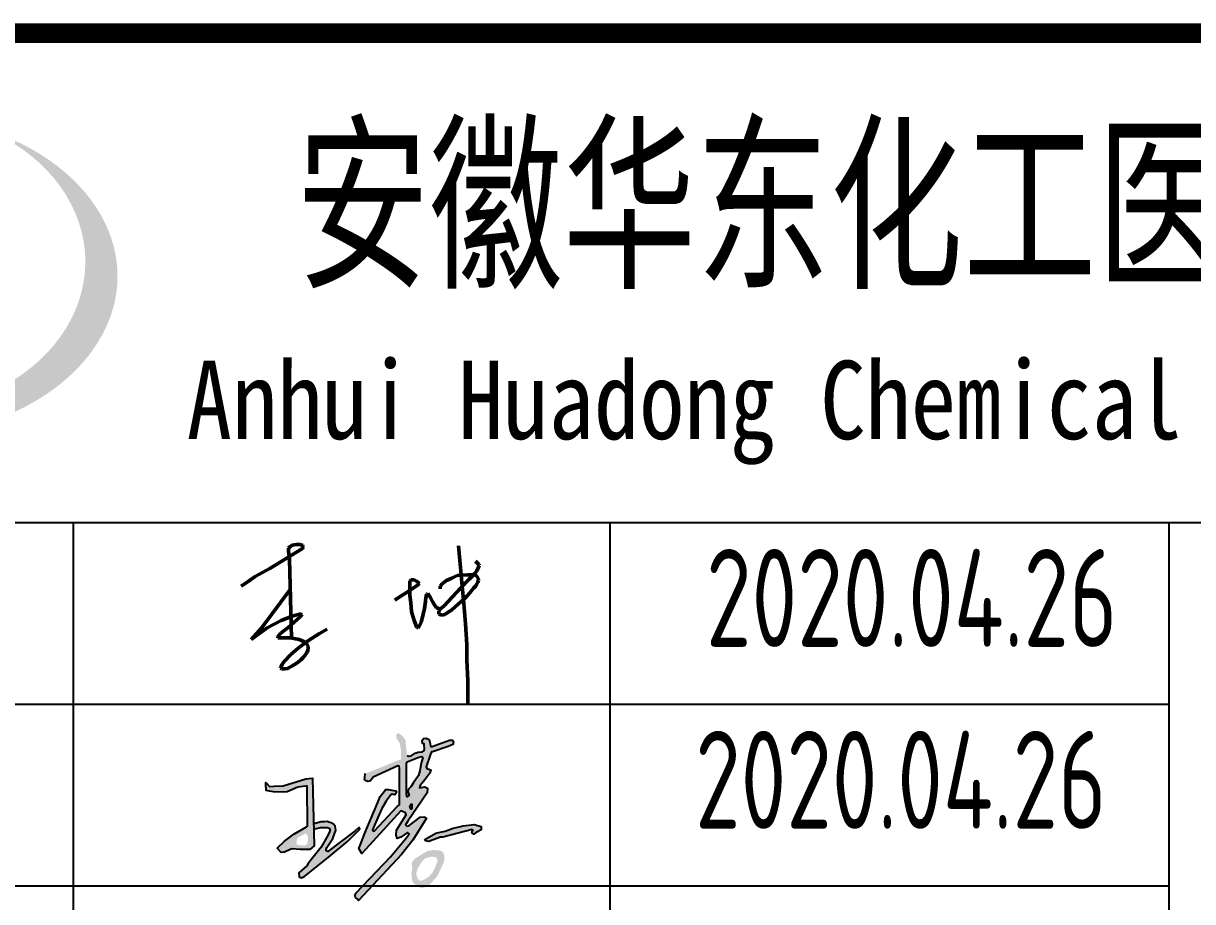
# Model space of a CAD drawing. Extents: x 6250600 to 6678662, y -692028 to -290561.
# Drawn here: x 6297221 to 6301404, y -321263 to -318121 of the extents above; entities that cross this region are included whole.
import ezdxf
from ezdxf.enums import TextEntityAlignment as Align

# ---------------------------------------------------------------- set-up
doc = ezdxf.new("R2010")
doc.units = 0
doc.header["$LTSCALE"] = 1000
doc.header["$MEASUREMENT"] = 0
doc.linetypes.add('2', pattern=[18.5, 12, -3, 0.5, -3])
doc.layers.get('0').update_dxf_attribs({"linetype": 'CONTINUOUS'})
doc.styles.add('sceie', font='sceie.shx', dxfattribs={"width": 0.7, "bigfont": 'sceic.shx'})
doc.styles.add('宋体', font='', dxfattribs={"width": 0.7})
doc.styles.get('宋体').set_extended_font_data('SimSun')

# ---------------------------------------------------------------- blocks, each defined once
blk = doc.blocks.new('qm')
h = blk.add_hatch(color=256)
h.dxf.hatch_style = 1
h.paths.add_polyline_path([(-943313.2, -985271.5), (-943337.8, -985273.5), (-943418.6, -985299.1), (-943450.7, -985300.6), (-943467.4, -985301.3), (-943478.8, -985288.1), (-943480.5, -985287.4), (-943480.4, -985290.6), (-943479.6, -985315.4), (-943467.1, -985318.2), (-943453, -985320), (-943420.5, -985321.1), (-943404.6, -985320), (-943366.5, -985303.9), (-943338.2, -985299.8), (-943333, -985300.4), (-943331, -985443.2), (-943334.5, -985445.6), (-943380.4, -985472.1), (-943413.7, -985496.5), (-943440.2, -985522.3), (-943425.6, -985537.4), (-943414.2, -985536.6), (-943393.8, -985526.5), (-943386.4, -985523.9), (-943358.1, -985527.1), (-943322.9, -985527.1), (-943307, -985513.2)])
h.paths.add_polyline_path([(-943338.7, -985469.2), (-943333.4, -985472.5), (-943330.2, -985480.4), (-943329.3, -985492.8), (-943332.3, -985507.2), (-943342.9, -985512.5), (-943366.4, -985510.4), (-943371.7, -985505.3), (-943369.9, -985495.7), (-943368.5, -985487.8), (-943365.2, -985481.9), (-943358.6, -985480.9), (-943347.3, -985474.2)], flags=16)
h.paths.add_polyline_path([(-943232.9, -985443.8), (-943238.1, -985435.6), (-943247.1, -985431.3), (-943251.5, -985430.5), (-943260.7, -985426.6), (-943269.6, -985427.2), (-943282.7, -985428.1), (-943296.1, -985431.7), (-943309, -985435.2), (-943308.5, -985454), (-943285.2, -985448.3), (-943270, -985448.3), (-943261.4, -985448.3), (-943253.7, -985451), (-943250.5, -985456.9), (-943253.7, -985467.6), (-943262.3, -985482.7), (-943282.1, -985517.8), (-943316, -985560.6), (-943328.5, -985576.4), (-943333.2, -985585.6), (-943362.9, -985610.4), (-943361.1, -985624.5), (-943353, -985628.5), (-943340.6, -985622.1), (-943257.7, -985554.9), (-943186.8, -985497.4), (-943143.7, -985454.5), (-943147.7, -985447.6), (-943161.1, -985459.4), (-943259.1, -985533.8), (-943264, -985532), (-943264.1, -985526.3), (-943262.1, -985519.7), (-943241, -985486.8), (-943235.1, -985471.1), (-943229.9, -985457)])
h.paths.add_polyline_path([(-942891.5, -985185.8), (-942887.8, -985177.6), (-942884.1, -985177.9), (-942827.9, -985158.2), (-942811.7, -985151.2), (-942808.9, -985142.4), (-942813.1, -985135.4), (-942823, -985135.8), (-942888.7, -985159.7), (-942891.8, -985157.2), (-942892, -985147.3), (-942896.3, -985133.5), (-942907.3, -985128.8), (-942916.3, -985129.7), (-942920.6, -985137.2), (-942920.2, -985147.9), (-942914.1, -985148.7), (-942913.8, -985152.5), (-942912.5, -985166.6), (-942914.4, -985172.5), (-942921.9, -985177.6), (-942935.4, -985178.2), (-942945.7, -985182.3), (-942960.2, -985191.2), (-942969.8, -985192.3), (-942974.9, -985190.3), (-942979.3, -985153.5), (-942980.5, -985136.8), (-942986.9, -985125.9), (-942995.5, -985118.1), (-943002, -985112.2), (-943007.6, -985110.6), (-943011.5, -985112.8), (-943014.3, -985118.6), (-943013.3, -985128.6), (-943009, -985135.1), (-943003.6, -985143.3), (-943001.1, -985147.8), (-942996.6, -985173), (-942997.4, -985204), (-943002, -985205.9), (-943124.9, -985255.3), (-943125.6, -985269.1), (-943127.7, -985276.6), (-943121.8, -985281.5), (-943115, -985284), (-943106, -985281.6), (-943101.8, -985276.1), (-943095.8, -985268.3), (-943008.7, -985227.6), (-943003.7, -985228.1), (-943002, -985235.2), (-943001.6, -985367.1), (-943009.3, -985372.3), (-943091.8, -985459.8), (-943096.5, -985461), (-943098.9, -985456.5), (-943091.3, -985439.3), (-943079.6, -985412.5), (-943065.4, -985380.2), (-943049.6, -985353.4), (-943033.5, -985331.3), (-943028.4, -985328.6), (-943019, -985330.6), (-943012.6, -985322.5), (-943014.7, -985316.3), (-943029.8, -985313.9), (-943042.1, -985311.9), (-943051.7, -985311.6), (-943057.6, -985319.3), (-943071.1, -985336.9), (-943080.3, -985360.4), (-943126, -985468.1), (-943141.5, -985508.4), (-943148, -985522.9), (-943137.2, -985540.9), (-943122.9, -985525.4), (-943098, -985498.3), (-942997.1, -985388.5), (-942991.6, -985390.8), (-942980.5, -985395.4), (-942978.2, -985403.1), (-943013.1, -985457.6), (-943013.7, -985475.8), (-943010.8, -985486.8), (-942996.9, -985483), (-942973.2, -985466.3), (-942967, -985470.1), (-942974.4, -985481.1), (-943034, -985552.8), (-943156.8, -985682.1), (-943161.5, -985688.6), (-943159.8, -985698.1), (-943154, -985703.5), (-943148.4, -985708.8), (-942995, -985544.7), (-942954.4, -985493.4), (-942905.3, -985415.1), (-942913.7, -985410.1), (-942928.5, -985411.2), (-942968.7, -985441.6), (-942975.5, -985443.7), (-942981.1, -985438.2), (-942971.8, -985425.3), (-942903.5, -985324.1), (-942901.7, -985307.2), (-942911.6, -985303), (-942930.2, -985306.6), (-942928.8, -985297.7), (-942912.1, -985277.5), (-942894, -985254), (-942889.6, -985241.8), (-942904.9, -985236.7), (-942906.5, -985231.6)])
h.paths.add_polyline_path([(-942974.2, -985213.4), (-942933, -985196.5), (-942922, -985193.5), (-942918.7, -985197.7), (-942924.1, -985218.2), (-942929, -985245.5), (-942934.2, -985262.4), (-942952.9, -985289.1), (-942962.1, -985302.3), (-942970.5, -985310.6), (-942972.4, -985320.8), (-942967.6, -985332.6), (-942974.4, -985338), (-942977, -985329.7), (-942977.6, -985313.6), (-942977.2, -985216.6)], flags=16)
h.paths.add_polyline_path([(-942961.9, -985364.8), (-942957.2, -985365.5), (-942957.3, -985371.2), (-942957.4, -985377.8), (-942959.4, -985381.6), (-942963, -985381.7), (-942966.7, -985374.6)], flags=16)
h.paths.add_polyline_path([(-942742.1, -985455.2), (-942738, -985457.4), (-942740.5, -985459.7), (-942742.9, -985467.1), (-942736.7, -985471.3), (-942730.1, -985467.7), (-942722.5, -985463.4), (-942710.5, -985456.8), (-942710.2, -985444.9), (-942726.6, -985439.7), (-942735.6, -985436.9), (-942774.5, -985442.4), (-942788.7, -985445.6), (-942810.4, -985450.5), (-942839.1, -985461.4), (-942856.3, -985464.8), (-942872.1, -985467.9), (-942912.5, -985490.8), (-942909.6, -985495.9), (-942897.4, -985498), (-942881.4, -985491.9), (-942865.4, -985485.8), (-942856.2, -985482.4), (-942847.1, -985482.7)])
h.paths.add_polyline_path([(-942841, -985551.7), (-942847.2, -985535.3), (-942858.9, -985530.2), (-942880.9, -985528.7), (-942901.9, -985531.8), (-942913.7, -985538.9), (-942930.3, -985549), (-942946.5, -985558.9), (-942958, -985573.3), (-942956.7, -985594.6), (-942959.6, -985613.1), (-942956.1, -985642.6), (-942937.7, -985660.5), (-942918.8, -985665.1), (-942895.3, -985653.4), (-942867.1, -985622.7), (-942856.4, -985599.7), (-942843, -985571)], flags=17)
h.paths.add_polyline_path([(-942865.5, -985563.8), (-942868.4, -985572.8), (-942873.4, -985588.3), (-942883.8, -985608.7), (-942896.3, -985622.8), (-942908.8, -985632.1), (-942922.3, -985637.9), (-942931.6, -985638.5), (-942939, -985626.7), (-942942.5, -985613.2), (-942938, -985596.2), (-942929.4, -985582.4), (-942920, -985567.5), (-942909.2, -985557.4), (-942904.7, -985556.1), (-942884.8, -985552.3), (-942871, -985555.2)], flags=16)
at = {"lineweight": 50}
for p, q in [((-943465.8, -984521.4), (-943349.4, -984450.5)), ((-943396.1, -984445.4), (-943398.8, -984448.7)), ((-943398.8, -984448.7), (-943398.8, -984459)), ((-943386.4, -984438.4), (-943396.1, -984445.4)), ((-943370.6, -984436), (-943386.4, -984438.4)), ((-943358.3, -984436), (-943370.6, -984436)), ((-943347.6, -984439), (-943358.3, -984436)), ((-943349.4, -984450.5), (-943345.2, -984444.2)), ((-943345.2, -984444.2), (-943347.6, -984439)), ((-942790.9, -984440.7), (-942784.5, -984517.7)), ((-943398.8, -984459), (-943396.1, -984488.1)), ((-943396.1, -984488.1), (-943388.7, -984770.8)), ((-942718.3, -984507.7), (-942730.2, -984494.8)), ((-943518.6, -984549.7), (-943465.8, -984521.4)), ((-942784.5, -984517.7), (-942777.6, -984585.2)), ((-942732.9, -984539.7), (-942725.5, -984529.5)), ((-942725.5, -984529.5), (-942719.1, -984516.7)), ((-942719.1, -984516.7), (-942717.3, -984511)), ((-942717.3, -984511), (-942718.3, -984507.7)), ((-943568.4, -984584.4), (-943547.1, -984570.6)), ((-943547.1, -984570.6), (-943518.6, -984549.7)), ((-942960.5, -984562), (-942964.8, -984565.1)), ((-942964.8, -984565.1), (-942964.8, -984617.8)), ((-942950, -984562), (-942960.5, -984562)), ((-942941.4, -984566.4), (-942950, -984562)), ((-942930.9, -984574.6), (-942941.4, -984566.4)), ((-942938.6, -984581.8), (-942930.9, -984574.6)), ((-942856.4, -984584.4), (-942848.4, -984575.4)), ((-942848.4, -984575.4), (-942834.4, -984564.4)), ((-942834.4, -984564.4), (-942815.2, -984555.8)), ((-942815.2, -984555.8), (-942795.5, -984547)), ((-942795.5, -984547), (-942776.7, -984545.2)), ((-942783, -984590.7), (-942752.8, -984559.9)), ((-942776.7, -984545.2), (-942759.3, -984544.3)), ((-942759.3, -984544.3), (-942749.6, -984544.3)), ((-942752.8, -984559.9), (-942732.9, -984539.7)), ((-942749.6, -984544.3), (-942735.7, -984544.7)), ((-942735.7, -984544.7), (-942730, -984545.5)), ((-942725.6, -984577.1), (-942730.4, -984584.2)), ((-942730, -984545.5), (-942723.8, -984550.4)), ((-942722.2, -984570.7), (-942725.6, -984577.1)), ((-942723.8, -984550.4), (-942720.8, -984557)), ((-942719.7, -984563.8), (-942722.2, -984570.7)), ((-942720.8, -984557), (-942719.7, -984563.8)), ((-943393.3, -984596.7), (-943493.3, -984731.8)), ((-942999.9, -984622.2), (-942978.2, -984608)), ((-942978.2, -984608), (-942959.2, -984595.7)), ((-942964.8, -984617.8), (-942962.1, -984644.3)), ((-942959.2, -984595.7), (-942938.6, -984581.8)), ((-942907.9, -984623.6), (-942904.7, -984613.7)), ((-942904.7, -984613.7), (-942900.5, -984610.6)), ((-942900.5, -984610.6), (-942892.1, -984623.8)), ((-942857.2, -984594.1), (-942856.4, -984584.4)), ((-942814.3, -984623.8), (-942783, -984590.7)), ((-942777.6, -984585.2), (-942772.2, -984646.7)), ((-942761.4, -984620.1), (-942772.3, -984630.7)), ((-942749.8, -984607.7), (-942761.4, -984620.1)), ((-942742.2, -984598.4), (-942749.8, -984607.7)), ((-942736.3, -984591.1), (-942742.2, -984598.4)), ((-942730.4, -984584.2), (-942736.3, -984591.1)), ((-943018.8, -984634.4), (-942999.9, -984622.2)), ((-942962.1, -984644.3), (-942958.8, -984675)), ((-942912.2, -984664.1), (-942909.6, -984639.3)), ((-942909.6, -984639.3), (-942907.9, -984623.6)), ((-942892.1, -984623.8), (-942882.9, -984641.9)), ((-942882.9, -984641.9), (-942871.2, -984660.5)), ((-942871.2, -984660.5), (-942856.6, -984667.4)), ((-942855.7, -984666.2), (-942842.5, -984654.6)), ((-942842.5, -984654.6), (-942814.3, -984623.8)), ((-942802.7, -984658.6), (-942815.9, -984670.1)), ((-942792.4, -984649.6), (-942802.7, -984658.6)), ((-942781.5, -984639.7), (-942792.4, -984649.6)), ((-942772.3, -984630.7), (-942781.5, -984639.7)), ((-942772.2, -984646.7), (-942766.2, -984719.5)), ((-943425.2, -984707.2), (-943382.4, -984690.6)), ((-943357.6, -984694.6), (-943400.6, -984732)), ((-943382.4, -984690.6), (-943355, -984683.3)), ((-943350.7, -984686.1), (-943357.6, -984694.6)), ((-943355, -984683.3), (-943350.7, -984686.1)), ((-942958.8, -984675), (-942951.1, -984704.5)), ((-942951.1, -984704.5), (-942940.7, -984732.2)), ((-942925, -984714.3), (-942916.9, -984685.4)), ((-942916.9, -984685.4), (-942912.2, -984664.1)), ((-942860.9, -984673.9), (-942855.7, -984666.2)), ((-942860.9, -984684.9), (-942860.9, -984673.9)), ((-942850.6, -984688.5), (-942860.9, -984684.9)), ((-942840.3, -984686.5), (-942850.6, -984688.5)), ((-942827.9, -984678.2), (-942840.3, -984686.5)), ((-942815.9, -984670.1), (-942827.9, -984678.2)), ((-943493.3, -984731.8), (-943532.7, -984775.8)), ((-943532.7, -984775.8), (-943476, -984734.3)), ((-943476, -984734.3), (-943425.2, -984707.2)), ((-943400.6, -984732), (-943426.7, -984752.5)), ((-943287.8, -984753.7), (-943261.2, -984739.1)), ((-942940.7, -984732.2), (-942935, -984735.3)), ((-942935, -984735.3), (-942925, -984714.3)), ((-942766.2, -984719.5), (-942760.9, -984794)), ((-943426.7, -984752.5), (-943437.7, -984764.8)), ((-943437.7, -984764.8), (-943437.7, -984770)), ((-943437.7, -984770), (-943392.9, -984770)), ((-943392.9, -984770), (-943380.2, -984772.5)), ((-943380.2, -984772.5), (-943361.5, -984776)), ((-943365.3, -984806.5), (-943328.1, -984779)), ((-943361.5, -984776), (-943344.6, -984782.3)), ((-943344.6, -984782.3), (-943334.6, -984788.5)), ((-943334.6, -984788.5), (-943328.5, -984800.6)), ((-943328.1, -984779), (-943287.8, -984753.7)), ((-943413.6, -984852.5), (-943391, -984829.4)), ((-943391, -984829.4), (-943365.3, -984806.5)), ((-943333, -984820.9), (-943340.3, -984832.4)), ((-943328.5, -984809.7), (-943333, -984820.9)), ((-943328.5, -984800.6), (-943328.5, -984809.7)), ((-942760.9, -984794), (-942760.9, -984848.2)), ((-943427.9, -984878.6), (-943422.3, -984863.8)), ((-943422.3, -984863.8), (-943413.6, -984852.5)), ((-943387.2, -984871.2), (-943397, -984875.8)), ((-943377.6, -984865.5), (-943387.2, -984871.2)), ((-943364.9, -984856.8), (-943377.6, -984865.5)), ((-943354.6, -984848.2), (-943364.9, -984856.8)), ((-943347.5, -984841), (-943354.6, -984848.2)), ((-943340.3, -984832.4), (-943347.5, -984841)), ((-942760.9, -984848.2), (-942758, -984923.5)), ((-943424, -984881), (-943427.9, -984878.6)), ((-943412.8, -984881), (-943424, -984881)), ((-943401.6, -984879.3), (-943412.8, -984881)), ((-943397, -984875.8), (-943401.6, -984879.3)), ((-942758, -984923.5), (-942758, -985007.1))]:
    blk.add_line(p, q, dxfattribs=at)
for points in [[(-942974.9, -985190.3), (-942969.8, -985192.3), (-942960.2, -985191.2), (-942945.7, -985182.3), (-942935.4, -985178.2), (-942921.9, -985177.6), (-942914.4, -985172.5), (-942912.5, -985166.6), (-942913.8, -985152.5), (-942914.1, -985148.7), (-942920.2, -985147.9), (-942920.6, -985137.2), (-942916.3, -985129.7), (-942907.3, -985128.8), (-942896.3, -985133.5), (-942892, -985147.3), (-942891.8, -985157.2), (-942888.7, -985159.7), (-942823, -985135.8), (-942813.1, -985135.4), (-942808.9, -985142.4), (-942811.7, -985151.2), (-942827.9, -985158.2), (-942884.1, -985177.9), (-942887.8, -985177.6), (-942891.5, -985185.8), (-942906.5, -985231.6), (-942904.9, -985236.7), (-942889.6, -985241.8), (-942894, -985254), (-942912.1, -985277.5), (-942928.8, -985297.7), (-942930.2, -985306.6), (-942911.6, -985303), (-942901.7, -985307.2), (-942903.5, -985324.1), (-942971.8, -985425.3), (-942981.1, -985438.2), (-942975.5, -985443.7), (-942968.7, -985441.6), (-942928.5, -985411.2), (-942913.7, -985410.1), (-942905.3, -985415.1), (-942954.4, -985493.4), (-942995, -985544.7), (-943148.4, -985708.8), (-943154, -985703.5), (-943159.8, -985698.1), (-943161.5, -985688.6), (-943156.8, -985682.1), (-943034, -985552.8), (-942974.4, -985481.1), (-942967, -985470.1), (-942973.2, -985466.3), (-942996.9, -985483), (-943010.8, -985486.8), (-943013.7, -985475.8), (-943013.1, -985457.6), (-942978.2, -985403.1), (-942980.5, -985395.4), (-942991.6, -985390.8), (-942997.1, -985388.5), (-943098, -985498.3), (-943122.9, -985525.4), (-943137.2, -985540.9), (-943148, -985522.9), (-943141.5, -985508.4), (-943126, -985468.1), (-943080.3, -985360.4), (-943071.1, -985336.9), (-943057.6, -985319.3), (-943051.7, -985311.6), (-943042.1, -985311.9), (-943029.8, -985313.9), (-943014.7, -985316.3), (-943012.6, -985322.5), (-943019, -985330.6), (-943028.4, -985328.6), (-943033.5, -985331.3), (-943049.6, -985353.4), (-943065.4, -985380.2), (-943079.6, -985412.5), (-943091.3, -985439.3), (-943098.9, -985456.5), (-943096.5, -985461), (-943091.8, -985459.8), (-943009.3, -985372.3), (-943001.6, -985367.1), (-943002, -985235.2), (-943003.7, -985228.1), (-943008.7, -985227.6), (-943095.8, -985268.3), (-943101.8, -985276.1), (-943106, -985281.6), (-943115, -985284), (-943121.8, -985281.5), (-943127.7, -985276.6), (-943125.6, -985269.1), (-943124.9, -985255.3)], [(-942974.2, -985213.4), (-942933, -985196.5), (-942922, -985193.5), (-942918.7, -985197.7), (-942924.1, -985218.2), (-942929, -985245.5), (-942934.2, -985262.4), (-942952.9, -985289.1), (-942962.1, -985302.3), (-942970.5, -985310.6), (-942972.4, -985320.8), (-942967.6, -985332.6), (-942974.4, -985338), (-942977, -985329.7), (-942977.6, -985313.6), (-942977.2, -985216.6), (-942974.2, -985213.4)], [(-943478.8, -985288.1), (-943467.4, -985301.3), (-943450.7, -985300.6), (-943418.6, -985299.1), (-943337.8, -985273.5), (-943313.2, -985271.5), (-943307, -985513.2), (-943322.9, -985527.1), (-943358.1, -985527.1), (-943386.4, -985523.9), (-943393.8, -985526.5), (-943414.2, -985536.6), (-943425.6, -985537.4), (-943440.2, -985522.3), (-943413.7, -985496.5), (-943380.4, -985472.1), (-943334.5, -985445.6), (-943331, -985443.2), (-943333, -985300.4), (-943338.2, -985299.8), (-943366.5, -985303.9), (-943404.6, -985320), (-943420.5, -985321.1), (-943453, -985320), (-943467.1, -985318.2), (-943479.6, -985315.4), (-943480.4, -985290.6), (-943480.5, -985287.4), (-943478.8, -985288.1)], [(-942961.9, -985364.8), (-942966.7, -985374.6), (-942963, -985381.7), (-942959.4, -985381.6), (-942957.4, -985377.8), (-942957.3, -985371.2), (-942957.2, -985365.5), (-942961.9, -985364.8)], [(-943308.5, -985454), (-943285.2, -985448.3), (-943270, -985448.3), (-943261.4, -985448.3), (-943253.7, -985451), (-943250.5, -985456.9), (-943253.7, -985467.6), (-943262.3, -985482.7), (-943282.1, -985517.8), (-943316, -985560.6), (-943328.5, -985576.4), (-943333.2, -985585.6), (-943362.9, -985610.4), (-943361.1, -985624.5), (-943353, -985628.5), (-943340.6, -985622.1), (-943257.7, -985554.9), (-943186.8, -985497.4), (-943143.7, -985454.5), (-943147.7, -985447.6), (-943161.1, -985459.4), (-943259.1, -985533.8), (-943264, -985532), (-943264.1, -985526.3), (-943262.1, -985519.7), (-943241, -985486.8), (-943235.1, -985471.1), (-943229.9, -985457), (-943232.9, -985443.8), (-943238.1, -985435.6), (-943247.1, -985431.3), (-943251.5, -985430.5), (-943260.7, -985426.6), (-943269.6, -985427.2), (-943282.7, -985428.1), (-943296.1, -985431.7), (-943309, -985435.2)], [(-942912.1, -985490.5), (-942872.1, -985467.9), (-942856.3, -985464.8), (-942839.1, -985461.4), (-942810.4, -985450.5), (-942788.7, -985445.6), (-942774.5, -985442.4), (-942735.6, -985436.9), (-942726.6, -985439.7), (-942710.2, -985444.9), (-942710.5, -985456.8), (-942722.5, -985463.4), (-942730.1, -985467.7), (-942736.7, -985471.3), (-942742.9, -985467.1), (-942740.5, -985459.7), (-942738, -985457.4), (-942742.1, -985455.2), (-942847.1, -985482.7), (-942856.2, -985482.4), (-942865.4, -985485.8), (-942881.4, -985491.9), (-942897.4, -985498), (-942909.6, -985495.9), (-942912.5, -985490.8)]]:
    blk.add_lwpolyline(points)
at = {"style": 'sceie', "width": 0.8}
for p in [(-941169.6, -984626.3), (-941208.7, -985276.9), (-941182.6, -985940.5), (-941143.6, -986591.1), (-941130.5, -987189.7)]:
    blk.add_attdef('2020.04.26', text='', height=350, dxfattribs=at).set_placement(p, align=Align.MIDDLE)

msp = doc.modelspace()

# ---------------------------------------------------------------- hatches: boundary and pattern name
h = msp.add_hatch(color=256)
edge = h.paths.add_edge_path()
edge.add_spline(control_points=[(6296656.1, -319034.5), (6296662.2, -319033.1), (6296668.3, -319031.7), (6296717.4, -319019.8), (6296760, -319006.8), (6296834.9, -318975.7), (6296867.9, -318958.8), (6296898.7, -318938.2)], knot_values=[61.629012, 61.629012, 61.629012, 61.629012, 63.330431, 63.330431, 75.353634, 75.353634, 85.398649, 85.398649, 85.398649, 85.398649], degree=3, periodic=0)
edge.add_line((6296898.7, -318938.2), (6296898.7, -319448.4))
edge.add_spline(control_points=[(6296898.7, -319448.4), (6296915.9, -319445.6), (6296932.9, -319442.3), (6296967.7, -319434.2), (6296985.4, -319429.4), (6297002.7, -319424)], knot_values=[4.908456, 4.908456, 4.908456, 4.908456, 4.992821, 4.992821, 5.083034, 5.083034, 5.083034, 5.083034], degree=3, periodic=0)
edge.add_line((6297002.7, -319424), (6297002.7, -318842.5))
edge.add_spline(control_points=[(6297002.7, -318842.5), (6297011.4, -318831.6), (6297019.6, -318820.2), (6297045.7, -318780.6), (6297061.3, -318750.6), (6297090.6, -318677.8), (6297101.8, -318634.1), (6297106.5, -318588.7), (6297106.6, -318587.5), (6297106.7, -318586.2)], knot_values=[97.991744, 97.991744, 97.991744, 97.991744, 101.64219, 101.64219, 110.337975, 110.337975, 121.934322, 121.934322, 122.270691, 122.270691, 122.270691, 122.270691], degree=3, periodic=0)
edge.add_line((6297106.7, -318586.2), (6297106.7, -318515.8))
edge.add_spline(control_points=[(6297106.7, -318515.8), (6297106.7, -318523.4), (6297106.3, -318531.1), (6297105.7, -318538.8)], knot_values=[126.194075, 126.194075, 126.194075, 126.194075, 128.396762, 128.396762, 128.396762, 128.396762], degree=3, periodic=0)
edge.add_spline(control_points=[(6297105.7, -318538.8), (6297105.3, -318545), (6297104.6, -318551.2), (6297103.9, -318557.4)], knot_values=[124.417049, 124.417049, 124.417049, 124.417049, 126.194075, 126.194075, 126.194075, 126.194075], degree=3, periodic=0)
edge.add_spline(control_points=[(6297103.9, -318557.4), (6297102.7, -318566.5), (6297101.3, -318575.7), (6297099.5, -318584.8)], knot_values=[121.80529, 121.80529, 121.80529, 121.80529, 124.417049, 124.417049, 124.417049, 124.417049], degree=3, periodic=0)
edge.add_spline(control_points=[(6297099.5, -318584.8), (6297097.1, -318596.9), (6297094.1, -318609), (6297090.7, -318621)], knot_values=[118.31574, 118.31574, 118.31574, 118.31574, 121.80529, 121.80529, 121.80529, 121.80529], degree=3, periodic=0)
edge.add_spline(control_points=[(6297090.7, -318621), (6297087.2, -318633.2), (6297083.1, -318645.2), (6297078.6, -318657)], knot_values=[114.795988, 114.795988, 114.795988, 114.795988, 118.31574, 118.31574, 118.31574, 118.31574], degree=3, periodic=0)
edge.add_spline(control_points=[(6297078.6, -318657), (6297074.1, -318668.7), (6297069.1, -318680.3), (6297063.7, -318691.6)], knot_values=[111.329641, 111.329641, 111.329641, 111.329641, 114.795988, 114.795988, 114.795988, 114.795988], degree=3, periodic=0)
edge.add_spline(control_points=[(6297063.7, -318691.6), (6297058.1, -318703.2), (6297052.1, -318714.5), (6297045.7, -318725.6)], knot_values=[107.79529, 107.79529, 107.79529, 107.79529, 111.329641, 111.329641, 111.329641, 111.329641], degree=3, periodic=0)
edge.add_spline(control_points=[(6297045.7, -318725.6), (6297039.4, -318736.4), (6297032.6, -318747), (6297025.5, -318757.2)], knot_values=[104.343579, 104.343579, 104.343579, 104.343579, 107.79529, 107.79529, 107.79529, 107.79529], degree=3, periodic=0)
edge.add_spline(control_points=[(6297025.5, -318757.2), (6297018.3, -318767.6), (6297010.7, -318777.7), (6297002.7, -318787.4)], knot_values=[100.8507, 100.8507, 100.8507, 100.8507, 104.343579, 104.343579, 104.343579, 104.343579], degree=3, periodic=0)
edge.add_line((6297002.7, -318787.4), (6297002.7, -318478.1))
edge.add_spline(control_points=[(6297002.7, -318478.1), (6296968.7, -318470.5), (6296933.9, -318464.6), (6296898.7, -318460.6)], knot_values=[4.423999, 4.423999, 4.423999, 4.423999, 4.558741, 4.558741, 4.558741, 4.558741], degree=3, periodic=0)
edge.add_line((6296898.7, -318460.6), (6296898.7, -318878.7))
edge.add_spline(control_points=[(6296898.7, -318878.7), (6296826.8, -318923.2), (6296742.6, -318946.5), (6296656.1, -318959.5)], knot_values=[63.246215, 63.246215, 63.246215, 63.246215, 87.689124, 87.689124, 87.689124, 87.689124], degree=3, periodic=0)
edge.add_line((6296656.1, -318959.5), (6296656.1, -318460.6))
edge.add_spline(control_points=[(6296656.1, -318460.6), (6296620.9, -318464.6), (6296586.1, -318470.5), (6296552.1, -318478.1)], knot_values=[4.866038, 4.866038, 4.866038, 4.866038, 5.000777, 5.000777, 5.000777, 5.000777], degree=3, periodic=0)
edge.add_line((6296552.1, -318478.1), (6296552.1, -318970.9))
edge.add_spline(control_points=[(6296552.1, -318970.9), (6296550.4, -318971), (6296515.5, -318973.7), (6296480.8, -318975.4), (6296448.1, -318976.5)], knot_values=[43.657356, 43.657356, 43.657356, 43.657356, 44.134253, 53.497092, 53.497092, 53.497092, 53.497092], degree=3, periodic=0)
edge.add_line((6296448.1, -318976.5), (6296448.1, -318507.3))
edge.add_spline(control_points=[(6296448.1, -318507.3), (6296431, -318513.2), (6296414.3, -318519.5), (6296397.9, -318526.2)], knot_values=[5.14157, 5.14157, 5.14157, 5.14157, 5.212921, 5.212921, 5.212921, 5.212921], degree=3, periodic=0)
edge.add_spline(control_points=[(6296397.9, -318526.2), (6296391, -318529), (6296384.1, -318532), (6296351.9, -318546.1), (6296327.4, -318558.4), (6296303.9, -318571.6)], knot_values=[5.212921, 5.212921, 5.212921, 5.212921, 5.24296, 5.24296, 5.355623, 5.355623, 5.355623, 5.355623], degree=3, periodic=0)
edge.add_spline(control_points=[(6296303.9, -318571.6), (6296289, -318579.9), (6296274.6, -318588.7), (6296260.6, -318597.8)], knot_values=[5.355623, 5.355623, 5.355623, 5.355623, 5.426974, 5.426974, 5.426974, 5.426974], degree=3, periodic=0)
edge.add_spline(control_points=[(6296260.6, -318597.8), (6296253.1, -318602.6), (6296245.9, -318607.5), (6296232.4, -318617), (6296226.1, -318621.5), (6296220, -318626.1)], knot_values=[5.426974, 5.426974, 5.426974, 5.426974, 5.464765, 5.464765, 5.498325, 5.498325, 5.498325, 5.498325], degree=3, periodic=0)
edge.add_spline(control_points=[(6296220, -318626.1), (6296193.9, -318645.7), (6296169.9, -318666.6), (6296148, -318688.5)], knot_values=[5.498325, 5.498325, 5.498325, 5.498325, 5.641027, 5.641027, 5.641027, 5.641027], degree=3, periodic=0)
edge.add_spline(control_points=[(6296148, -318688.5), (6296141, -318695.5), (6296134.2, -318702.7), (6296113.8, -318725.2), (6296100.9, -318741.1), (6296089.1, -318757.3)], knot_values=[5.641027, 5.641027, 5.641027, 5.641027, 5.686569, 5.686569, 5.783729, 5.783729, 5.783729, 5.783729], degree=3, periodic=0)
edge.add_spline(control_points=[(6296089.1, -318757.3), (6296074, -318778.1), (6296060.7, -318799.4), (6296047.6, -318824.4), (6296045.9, -318827.6), (6296044.4, -318830.8)], knot_values=[5.783729, 5.783729, 5.783729, 5.783729, 5.908374, 5.908374, 5.92643, 5.92643, 5.92643, 5.92643], degree=3, periodic=0)
edge.add_spline(control_points=[(6296044.4, -318830.8), (6296031.9, -318855.9), (6296021.9, -318881.5), (6296014.3, -318907.5)], knot_values=[5.92643, 5.92643, 5.92643, 5.92643, 6.069132, 6.069132, 6.069132, 6.069132], degree=3, periodic=0)
edge.add_spline(control_points=[(6296014.3, -318907.5), (6296011.1, -318918.6), (6296008.4, -318929.7), (6296003, -318955.9), (6296000.7, -318970.9), (6295999.3, -318986)], knot_values=[6.069132, 6.069132, 6.069132, 6.069132, 6.130179, 6.130179, 6.211834, 6.211834, 6.211834, 6.211834], degree=3, periodic=0)
edge.add_spline(control_points=[(6295999.3, -318986), (6295998, -318999.2), (6295997.4, -319012.4), (6295997.4, -319025.6)], knot_values=[6.211834, 6.211834, 6.211834, 6.211834, 6.283185, 6.283185, 6.283185, 6.283185], degree=3, periodic=0)
edge.add_spline(control_points=[(6295997.4, -319025.6), (6295997.4, -319034.9), (6295997.7, -319044.2), (6295998.4, -319053.5)], knot_values=[6.283185, 6.283185, 6.283185, 6.283185, 6.333655, 6.333655, 6.333655, 6.333655], degree=3, periodic=0)
edge.add_spline(control_points=[(6295998.4, -319053.5), (6295999.6, -319072.2), (6296002.1, -319090.8), (6296005.9, -319109.3)], knot_values=[6.333655, 6.333655, 6.333655, 6.333655, 6.434594, 6.434594, 6.434594, 6.434594], degree=3, periodic=0)
edge.add_spline(control_points=[(6296005.9, -319109.3), (6296006.1, -319110.5), (6296006.4, -319111.8), (6296010.3, -319130.3), (6296015.1, -319147.4), (6296020.9, -319164.4)], knot_values=[6.434594, 6.434594, 6.434594, 6.434594, 6.441278, 6.441278, 6.535532, 6.535532, 6.535532, 6.535532], degree=3, periodic=0)
edge.add_spline(control_points=[(6296020.9, -319164.4), (6296027.2, -319182.7), (6296034.7, -319200.7), (6296043.5, -319218.5)], knot_values=[6.535532, 6.535532, 6.535532, 6.535532, 6.636471, 6.636471, 6.636471, 6.636471], degree=3, periodic=0)
edge.add_spline(control_points=[(6296043.5, -319218.5), (6296045.7, -319223), (6296047.9, -319227.4), (6296057.3, -319245.1), (6296065, -319258.1), (6296073.4, -319271)], knot_values=[6.636471, 6.636471, 6.636471, 6.636471, 6.661894, 6.661894, 6.73741, 6.73741, 6.73741, 6.73741], degree=3, periodic=0)
edge.add_spline(control_points=[(6296073.4, -319271), (6296084.5, -319288.1), (6296096.9, -319305), (6296110.4, -319321.3)], knot_values=[6.73741, 6.73741, 6.73741, 6.73741, 6.838349, 6.838349, 6.838349, 6.838349], degree=3, periodic=0)
edge.add_spline(control_points=[(6296110.4, -319321.3), (6296116.4, -319328.5), (6296122.5, -319335.5), (6296137, -319351.5), (6296145.6, -319360.3), (6296154.4, -319369)], knot_values=[6.838349, 6.838349, 6.838349, 6.838349, 6.88251, 6.88251, 6.939288, 6.939288, 6.939288, 6.939288], degree=3, periodic=0)
edge.add_spline(control_points=[(6296154.4, -319369), (6296170.2, -319384.3), (6296187.1, -319399.2), (6296205, -319413.4)], knot_values=[6.939288, 6.939288, 6.939288, 6.939288, 7.040227, 7.040227, 7.040227, 7.040227], degree=3, periodic=0)
edge.add_spline(control_points=[(6296205, -319413.4), (6296213.9, -319420.5), (6296223.1, -319427.4), (6296232.6, -319434.2)], knot_values=[7.040227, 7.040227, 7.040227, 7.040227, 7.090696, 7.090696, 7.090696, 7.090696], degree=3, periodic=0)
edge.add_line((6296232.6, -319434.2), (6296323.7, -319365.8))
edge.add_ellipse((6296777.4, -318973.6), major_axis=(665, 0), ratio=0.806676, start_angle=192.819, end_angle=226.9853, ccw=False)
edge.add_spline(control_points=[(6296128.9, -319092.6), (6296153, -319091.1), (6296177.1, -319089.6), (6296265.7, -319084.1), (6296330.6, -319079.8), (6296396.1, -319073.5)], knot_values=[11.398263, 11.398263, 11.398263, 11.398263, 18.40729, 18.40729, 37.18094, 37.18094, 37.18094, 37.18094], degree=3, periodic=0)
edge.add_line((6296396.1, -319073.5), (6296396.1, -319352.5))
edge.add_spline(control_points=[(6296396.1, -319352.5), (6296399.6, -319354.8), (6296403.2, -319357), (6296420.2, -319367.2), (6296433.9, -319374.8), (6296448.1, -319381.9)], knot_values=[4.049945, 4.049945, 4.049945, 4.049945, 4.072021, 4.072021, 4.153257, 4.153257, 4.153257, 4.153257], degree=3, periodic=0)
edge.add_line((6296448.1, -319381.9), (6296448.1, -319068))
edge.add_spline(control_points=[(6296448.1, -319068), (6296480.3, -319064.4), (6296512.6, -319060.1), (6296547.5, -319054.7), (6296549.8, -319054.4), (6296552.1, -319054)], knot_values=[42.135009, 42.135009, 42.135009, 42.135009, 51.307228, 51.307228, 51.948574, 51.948574, 51.948574, 51.948574], degree=3, periodic=0)
edge.add_line((6296552.1, -319054), (6296552.1, -319424))
edge.add_spline(control_points=[(6296552.1, -319424), (6296585.7, -319434.5), (6296620.6, -319442.7), (6296656.1, -319448.4)], knot_values=[4.34174, 4.34174, 4.34174, 4.34174, 4.516316, 4.516316, 4.516316, 4.516316], degree=3, periodic=0)
edge.add_line((6296656.1, -319448.4), (6296656.1, -319034.5))
edge = h.paths.add_edge_path(flags=16)
edge.add_ellipse((6296777.4, -318973.6), major_axis=(665, 0), ratio=0.806676, start_angle=124.9875, end_angle=179.999, ccw=False)
edge.add_line((6296396.1, -318534), (6296396.1, -318977.6))
edge.add_spline(control_points=[(6296396.1, -318977.6), (6296300.7, -318979), (6296206.8, -318975.9), (6296112.4, -318973.5)], knot_values=[11.27373, 11.27373, 11.27373, 11.27373, 38.687513, 38.687513, 38.687513, 38.687513], degree=3, periodic=0)
edge = h.paths.add_edge_path()
edge.add_spline(control_points=[(6296278.6, -319464.7), (6296309.6, -319483.7), (6296342.8, -319501), (6296427.4, -319538.2), (6296480.7, -319556), (6296591.4, -319582.6), (6296648.9, -319591.3), (6296765, -319599.1), (6296823.7, -319598.1), (6296939.2, -319586.7), (6296996.1, -319576.1), (6297105.1, -319546.1), (6297157.3, -319526.6), (6297254.2, -319479.7), (6297298.9, -319452.3), (6297378.9, -319391.4), (6297414.1, -319357.8), (6297473.4, -319286.3), (6297497.5, -319248.5), (6297533.9, -319170.3), (6297546.2, -319130.1), (6297558.8, -319048.9), (6297559, -319008), (6297547.6, -318926.5), (6297535.8, -318886), (6297500.2, -318807.2), (6297476.4, -318769), (6297417.5, -318696.8), (6297382.5, -318662.9), (6297302.7, -318601.2), (6297257.9, -318573.5), (6297176.8, -318533.8), (6297142.4, -318519.6), (6297106.7, -318507.3)], knot_values=[0.886421, 0.886421, 0.886421, 0.886421, 1.040557, 1.040557, 1.261172, 1.261172, 1.481788, 1.481788, 1.702404, 1.702404, 1.92302, 1.92302, 2.143636, 2.143636, 2.364252, 2.364252, 2.584868, 2.584868, 2.805484, 2.805484, 3.026099, 3.026099, 3.246715, 3.246715, 3.46852, 3.46852, 3.690325, 3.690325, 3.91213, 3.91213, 4.133935, 4.133935, 4.283209, 4.283209, 4.283209, 4.283209], degree=3, periodic=0)
edge.add_line((6297106.7, -318507.3), (6297106.7, -318507.4))
edge.add_spline(control_points=[(6297106.7, -318507.5), (6297106.8, -318510.2), (6297106.8, -318513), (6297106.7, -318515.8)], knot_values=[128.396762, 128.396762, 128.396762, 128.396762, 129.192193, 129.192193, 129.192193, 129.192193], degree=3, periodic=0)
edge.add_line((6297106.7, -318515.8), (6297106.7, -319439.6))
edge.add_ellipse((6296777.4, -318973.6), major_axis=(665, 0), ratio=0.806676, start_angle=232.1054, end_angle=299.6833, ccw=False)
edge.add_line((6296368.9, -319396.9), (6296278.6, -319464.7))
edge = h.paths.add_edge_path(flags=16)
edge.add_ellipse((6296777.4, -318973.6), major_axis=(665, 0), ratio=0.806676, start_angle=304.9875, end_angle=415.0121, ccw=False)
edge.add_line((6297158.7, -319413.1), (6297158.7, -318534))

# ---------------------------------------------------------------- linework, layer by layer
for p, q in [((6295819.6, -319906.2), (6306819.6, -319906.2)), ((6297399.6, -323156.2), (6297399.6, -319906.2)), ((6297399.6, -323156.2), (6297399.6, -319906.2)), ((6297399.6, -323156.2), (6297399.6, -319906.2)), ((6299319.6, -323156.2), (6299319.6, -319906.2)), ((6299319.6, -323156.2), (6299319.6, -319906.2)), ((6301319.6, -323156.2), (6301319.6, -319906.2)), ((6301319.6, -323156.2), (6301319.6, -319906.2)), ((6295819.6, -320556.2), (6301319.6, -320556.2)), ((6295819.6, -321206.2), (6301319.6, -321206.2))]:
    msp.add_line(p, q)
at = {"const_width": 70}
msp.add_lwpolyline([(6313819.6, -318156.2), (6295819.6, -318156.2)], dxfattribs=at)

# ---------------------------------------------------------------- block references
at = {"color": 4, "linetype": '2'}
ref = msp.add_blockref('qm', (7241568.5, 664450.4), dxfattribs=at)
ref.add_attrib('2020.04.26', '2020.04.26', dxfattribs={"height": 350, "style": 'sceie', "width": 0.8}).set_placement((6300359.9, -320826.5), align=Align.MIDDLE)
ref.add_attrib('2020.04.26', '2020.04.26', dxfattribs={"height": 350, "style": 'sceie', "width": 0.8}).set_placement((6300398.9, -320175.9), align=Align.MIDDLE)

# ---------------------------------------------------------------- texts
at = {"style": '宋体'}
for s, height, width, p in [('安徽华东化工医药工程有限责任公司', 500, 0.7, (6302014.5, -318756.2)), ('Anhui Huadong Chemical & Medical Engineering Co.,Ltd', 280, 0.85, (6302014.5, -319506.2))]:
    msp.add_text(s, height=height, dxfattribs=dict(at, width=width)).set_placement(p, align=Align.MIDDLE)

doc.saveas('drawing.dxf')
